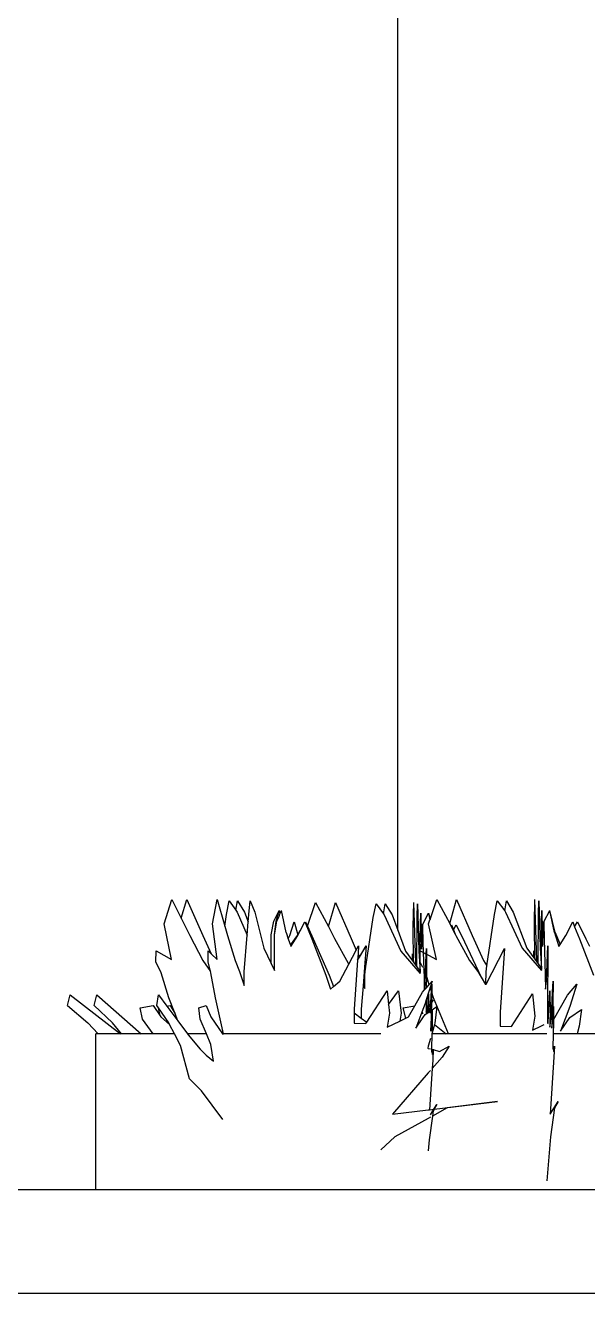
# Model space of a CAD drawing. Header units: metres. Extents: x 24.9 to 56.5, y 18.8 to 36.5.
# Drawn here: x 52.097 to 53.179, y 28.05 to 30.492 of the extents above; entities that cross this region are included whole.
import ezdxf

# ---------------------------------------------------------------- set-up
doc = ezdxf.new("R2010")
doc.units = ezdxf.units.M
doc.layers.add('Edges', color=7, linetype='Continuous')

# ---------------------------------------------------------------- blocks, each defined once
blk = doc.blocks.new('House of 70 sq. m.(753 sq.ft) bk')
at = {"layer": 'Edges'}
for p, q in [((1.6274, -0.9926), (1.6274, 1.4473)), ((1.1773, -0.98), (1.1926, -0.9331)), ((1.1926, -0.9331), (1.2106, -0.9692)), ((1.2106, -0.9692), (1.2211, -0.9331)), ((1.2211, -0.9331), (1.2517, -1.0024)), ((1.2709, -0.98), (1.2798, -0.9331)), ((1.2798, -0.9331), (1.2946, -0.9846)), ((1.2978, -0.9621), (1.3029, -0.9359)), ((1.3029, -0.9359), (1.3155, -0.9539)), ((1.3155, -0.9539), (1.3187, -0.9359)), ((1.3187, -0.9359), (1.332, -0.9574)), ((1.3405, -0.9621), (1.3434, -0.9359)), ((1.3434, -0.9359), (1.3521, -0.9574)), ((1.4534, -0.9849), (1.4692, -0.9389)), ((1.4692, -0.9389), (1.4939, -0.9856)), ((1.4939, -0.9856), (1.5071, -0.9389)), ((1.5071, -0.9389), (1.5373, -1.0081)), ((1.5801, -0.9678), (1.5855, -0.9416)), ((1.5855, -0.9416), (1.5999, -0.961)), ((1.5999, -0.961), (1.6032, -0.9416)), ((1.6032, -0.9416), (1.6162, -0.9631)), ((1.6569, -0.9857), (1.6579, -0.9389)), ((1.6618, -1.0562), (1.6579, -0.9389)), ((1.6648, -0.9678), (1.6652, -0.9416)), ((1.6652, -0.9416), (1.6662, -0.9631)), ((1.6894, -0.9715), (1.7026, -0.9331)), ((1.7026, -0.9331), (1.7273, -0.9798)), ((1.7273, -0.9798), (1.7406, -0.9331)), ((1.7406, -0.9331), (1.7707, -1.0024)), ((1.8135, -0.9621), (1.8189, -0.9359)), ((1.8189, -0.9359), (1.8333, -0.9553)), ((1.8333, -0.9553), (1.8366, -0.9359)), ((1.8366, -0.9359), (1.8497, -0.9574)), ((1.8903, -0.98), (1.8913, -0.9331)), ((1.8952, -1.0505), (1.8913, -0.9331)), ((1.8982, -0.9621), (1.8986, -0.9359)), ((1.8986, -0.9359), (1.8996, -0.9574)), ((1.2106, -0.9692), (1.2273, -1.0024)), ((1.2946, -0.9846), (1.2978, -0.9621)), ((1.3155, -0.9539), (1.3179, -0.9574)), ((1.3179, -0.9574), (1.3372, -1.0019)), ((1.332, -0.9574), (1.3393, -0.9765)), ((1.3372, -1.0019), (1.3393, -0.9765)), ((1.3393, -0.9765), (1.3405, -0.9621)), ((1.3521, -0.9574), (1.3695, -1.0268)), ((1.3835, -1.0013), (1.3886, -0.975)), ((1.3886, -0.975), (1.3987, -0.9542)), ((1.3899, -1.0013), (1.3945, -0.975)), ((1.3899, -1.0013), (1.3929, -0.975)), ((1.3929, -0.975), (1.3987, -0.9542)), ((1.3945, -0.975), (1.3987, -0.9651)), ((1.3987, -0.9542), (1.4004, -0.9612)), ((1.3987, -0.9651), (1.4004, -0.9612)), ((1.4004, -0.9612), (1.4034, -0.9542)), ((1.4123, -0.9967), (1.4034, -0.9542)), ((1.4192, -1.0027), (1.428, -0.9766)), ((1.428, -0.9766), (1.4348, -1.0016)), ((1.4393, -0.9939), (1.4483, -0.9766)), ((1.4483, -0.9766), (1.4487, -0.9778)), ((1.4487, -0.9778), (1.4494, -0.9766)), ((1.4494, -0.9766), (1.4534, -0.9849)), ((1.5654, -1.0669), (1.5801, -0.9678)), ((1.5999, -0.961), (1.6014, -0.9631)), ((1.6014, -0.9631), (1.6331, -1.0325)), ((1.6162, -0.9631), (1.6274, -0.9926)), ((1.6639, -1.0629), (1.6648, -0.9678)), ((1.6662, -0.9631), (1.6681, -1.0325)), ((1.6708, -0.9808), (1.6715, -0.9599)), ((1.6715, -0.9599), (1.6721, -0.9991)), ((1.6758, -0.9808), (1.6865, -0.9599)), ((1.6865, -0.9599), (1.6894, -0.9715)), ((1.6865, -0.9599), (1.6891, -0.9724)), ((1.6865, -0.9799), (1.6891, -0.9724)), ((1.6891, -0.9724), (1.6894, -0.9715)), ((1.7988, -1.0612), (1.8135, -0.9621)), ((1.8333, -0.9553), (1.8348, -0.9574)), ((1.8348, -0.9574), (1.8665, -1.0268)), ((1.8497, -0.9574), (1.8758, -1.0268)), ((1.8974, -1.0571), (1.8982, -0.9621)), ((1.8996, -0.9574), (1.9016, -1.0268)), ((1.9039, -1.0013), (1.9042, -0.975)), ((1.9042, -0.975), (1.9049, -0.9542)), ((1.9049, -0.9542), (1.9055, -0.9934)), ((1.9081, -0.9809), (1.9082, -0.9766)), ((1.9082, -0.9766), (1.9083, -0.9796)), ((1.9083, -0.9796), (1.9093, -0.975)), ((1.9093, -0.975), (1.92, -0.9542)), ((1.9306, -0.9967), (1.92, -0.9542)), ((1.9287, -0.9967), (1.92, -0.9542)), ((1.9508, -1.0027), (1.9641, -0.9766)), ((1.9641, -0.9766), (1.9678, -0.9857)), ((1.9678, -0.9857), (1.9734, -0.9766)), ((1.9734, -0.9766), (1.9895, -1.0088)), ((1.1919, -1.0488), (1.1773, -0.98)), ((1.2793, -1.0488), (1.2709, -0.98)), ((1.2946, -0.9846), (1.2998, -1.0024)), ((1.4123, -0.9967), (1.4165, -1.0091)), ((1.4348, -1.0027), (1.4393, -0.9939)), ((1.4348, -1.0016), (1.4393, -0.9939)), ((1.4487, -0.9778), (1.4617, -1.0088)), ((1.4534, -0.9849), (1.4647, -1.0088)), ((1.4939, -0.9856), (1.5058, -1.0081)), ((1.6274, -0.9926), (1.6424, -1.0325)), ((1.6578, -1.0542), (1.6569, -0.9857)), ((1.6705, -1.007), (1.6708, -0.9808)), ((1.6721, -0.9991), (1.6747, -0.9866)), ((1.6721, -0.9991), (1.6721, -1.0024)), ((1.6738, -1.0084), (1.6747, -0.9866)), ((1.6747, -0.9866), (1.6748, -0.9823)), ((1.6748, -0.9823), (1.6749, -0.9853)), ((1.6749, -0.9853), (1.6758, -0.9808)), ((1.6749, -0.9853), (1.6758, -1.0145)), ((1.6865, -0.98), (1.6865, -0.9799)), ((1.6865, -0.9801), (1.6865, -0.98)), ((1.7019, -1.0488), (1.6865, -0.9801)), ((1.7273, -0.9798), (1.7296, -0.9843)), ((1.7296, -0.9843), (1.7306, -0.9823)), ((1.7296, -0.9843), (1.7379, -0.9999)), ((1.7306, -0.9823), (1.7344, -0.9914)), ((1.7344, -0.9914), (1.74, -0.9823)), ((1.7344, -0.9914), (1.7379, -0.9999)), ((1.7379, -0.9999), (1.7392, -1.0024)), ((1.74, -0.9823), (1.756, -1.0145)), ((1.8912, -1.0485), (1.8903, -0.98)), ((1.9055, -0.9934), (1.9081, -0.9809)), ((1.9055, -0.9934), (1.9056, -0.9967)), ((1.9056, -0.9967), (1.9062, -1.0235)), ((1.9072, -1.0027), (1.9081, -0.9809)), ((1.9083, -0.9796), (1.9092, -1.0088)), ((1.9287, -0.9967), (1.9375, -1.0235)), ((1.9306, -0.9967), (1.9398, -1.0199)), ((1.9678, -0.9857), (1.9773, -1.0088)), ((1.2273, -1.0024), (1.2521, -1.0505)), ((1.2517, -1.0024), (1.2679, -1.0378)), ((1.2998, -1.0024), (1.3141, -1.0505)), ((1.3315, -1.0725), (1.3372, -1.0019)), ((1.3834, -1.0564), (1.3835, -1.0013)), ((1.3898, -1.0701), (1.3899, -1.0013)), ((1.4165, -1.0091), (1.4192, -1.0027)), ((1.4165, -1.0091), (1.4206, -1.0213)), ((1.4206, -1.0213), (1.4342, -1.0027)), ((1.4206, -1.0213), (1.4213, -1.0235)), ((1.4213, -1.0235), (1.4348, -1.0027)), ((1.4342, -1.0027), (1.4348, -1.0016)), ((1.4617, -1.0088), (1.4888, -1.0787)), ((1.4647, -1.0088), (1.4953, -1.0787)), ((1.5058, -1.0081), (1.532, -1.0562)), ((1.5373, -1.0081), (1.5475, -1.0307)), ((1.5475, -1.0307), (1.552, -1.0222)), ((1.552, -1.0222), (1.5509, -1.0382)), ((1.5536, -1.0442), (1.5667, -1.0222)), ((1.5667, -1.0222), (1.5634, -1.0635)), ((1.6704, -1.0322), (1.6705, -1.007)), ((1.6721, -1.0024), (1.6728, -1.0292)), ((1.6728, -1.0292), (1.6738, -1.0084)), ((1.6758, -1.0145), (1.6764, -1.0354)), ((1.7392, -1.0024), (1.7654, -1.0505)), ((1.756, -1.0145), (1.7877, -1.0831)), ((1.7707, -1.0024), (1.7924, -1.0505)), ((1.9038, -1.0662), (1.9039, -1.0013)), ((1.9062, -1.0235), (1.9072, -1.0027)), ((1.9092, -1.0088), (1.9113, -1.0787)), ((1.9133, -1.0903), (1.916, -1.0222)), ((1.916, -1.0222), (1.9153, -1.1446)), ((1.9375, -1.0235), (1.9398, -1.0199)), ((1.9398, -1.0199), (1.9508, -1.0027)), ((1.9773, -1.0088), (2.004, -1.0787)), ((1.9895, -1.0088), (1.9961, -1.0233)), ((1.1618, -1.0532), (1.1619, -1.0321)), ((1.1619, -1.0321), (1.1919, -1.0488)), ((1.262, -1.0532), (1.2621, -1.0321)), ((1.2621, -1.0321), (1.2679, -1.0378)), ((1.2679, -1.0378), (1.2793, -1.0488)), ((1.3695, -1.0268), (1.3834, -1.0564)), ((1.5332, -1.0578), (1.5475, -1.0307)), ((1.5509, -1.0382), (1.55, -1.0501)), ((1.55, -1.0501), (1.5536, -1.0442)), ((1.5509, -1.0382), (1.5536, -1.0442)), ((1.6331, -1.0325), (1.6704, -1.0759)), ((1.6424, -1.0325), (1.6559, -1.0515)), ((1.6559, -1.0379), (1.6578, -1.0542)), ((1.6559, -1.0515), (1.6559, -1.0379)), ((1.6681, -1.0325), (1.6702, -1.0717)), ((1.6702, -1.0532), (1.6703, -1.0321)), ((1.6703, -1.0321), (1.6704, -1.0322)), ((1.6704, -1.0322), (1.6756, -1.0349)), ((1.6764, -1.0354), (1.6821, -1.0384)), ((1.6764, -1.0354), (1.6774, -1.068)), ((1.6807, -1.0749), (1.6821, -1.0384)), ((1.6821, -1.0384), (1.6825, -1.0279)), ((1.6825, -1.0386), (1.6823, -1.0798)), ((1.6825, -1.0279), (1.6825, -1.0386)), ((1.6825, -1.0386), (1.6865, -1.0407)), ((1.6865, -1.0407), (1.7019, -1.0488)), ((1.7973, -1.096), (1.8327, -1.0279)), ((1.8327, -1.0279), (1.8241, -1.1504)), ((1.8665, -1.0268), (1.9038, -1.0702)), ((1.8758, -1.0268), (1.8893, -1.0458)), ((1.8893, -1.0321), (1.8912, -1.0485)), ((1.8893, -1.0458), (1.8893, -1.0321)), ((1.8893, -1.0458), (1.8912, -1.0485)), ((1.8912, -1.0485), (1.8954, -1.0544)), ((1.9016, -1.0268), (1.9037, -1.066)), ((1.1717, -1.0746), (1.1618, -1.0532)), ((1.2521, -1.0505), (1.2669, -1.0718)), ((1.2669, -1.0718), (1.262, -1.0532)), ((1.2677, -1.0746), (1.2669, -1.0718)), ((1.3141, -1.0505), (1.3228, -1.0721)), ((1.3228, -1.0721), (1.3315, -1.099)), ((1.3315, -1.099), (1.3315, -1.0725)), ((1.3834, -1.0564), (1.3898, -1.0701)), ((1.3898, -1.0701), (1.3899, -1.0702)), ((1.516, -1.0903), (1.5332, -1.0578)), ((1.532, -1.0562), (1.5332, -1.0578)), ((1.55, -1.0501), (1.5433, -1.1446)), ((1.5634, -1.0635), (1.5605, -1.0994)), ((1.5634, -1.0635), (1.5654, -1.0669)), ((1.5638, -1.0783), (1.5654, -1.0669)), ((1.6559, -1.0515), (1.6578, -1.0542)), ((1.6578, -1.0542), (1.662, -1.0601)), ((1.6618, -1.0562), (1.662, -1.0601)), ((1.662, -1.0601), (1.6639, -1.0629)), ((1.6639, -1.0629), (1.6697, -1.071)), ((1.6704, -1.0537), (1.6702, -1.0532)), ((1.6702, -1.0717), (1.6704, -1.0719)), ((1.6702, -1.0717), (1.6704, -1.0741)), ((1.6756, -1.0644), (1.6704, -1.0537)), ((1.6704, -1.0719), (1.6704, -1.0537)), ((1.6704, -1.0741), (1.6704, -1.0719)), ((1.6704, -1.0759), (1.6704, -1.0741)), ((1.6806, -1.0746), (1.6774, -1.068)), ((1.6774, -1.068), (1.6778, -1.0845)), ((1.7654, -1.0505), (1.7812, -1.0721)), ((1.7812, -1.0721), (1.7877, -1.0831)), ((1.7924, -1.0505), (1.7988, -1.0612)), ((1.7971, -1.0962), (1.7972, -1.0725)), ((1.7972, -1.0725), (1.7988, -1.0612)), ((1.8952, -1.0505), (1.8954, -1.0544)), ((1.8954, -1.0544), (1.8974, -1.0571)), ((1.8974, -1.0571), (1.9031, -1.0652)), ((1.9037, -1.066), (1.9038, -1.0662)), ((1.9037, -1.066), (1.9038, -1.0683)), ((1.9038, -1.0683), (1.9038, -1.0662)), ((1.9038, -1.0702), (1.9038, -1.0683)), ((1.1864, -1.1226), (1.1717, -1.0746)), ((1.2762, -1.1226), (1.2677, -1.0746)), ((1.4888, -1.0787), (1.4979, -1.1057)), ((1.4953, -1.0787), (1.5037, -1.1008)), ((1.5037, -1.1008), (1.516, -1.0903)), ((1.5636, -1.1047), (1.5638, -1.0783)), ((1.6778, -1.0845), (1.6784, -1.1079)), ((1.6789, -1.1074), (1.6799, -1.096)), ((1.6799, -1.096), (1.6807, -1.0749)), ((1.6807, -1.0749), (1.6806, -1.0746)), ((1.6823, -1.0798), (1.6821, -1.1037)), ((1.6821, -1.1037), (1.6865, -1.0986)), ((1.6865, -1.093), (1.6823, -1.0798)), ((1.6879, -1.0971), (1.6865, -1.093)), ((1.6865, -1.0986), (1.6879, -1.0971)), ((1.6879, -1.0971), (1.6933, -1.0908)), ((1.6933, -1.0908), (1.6896, -1.1025)), ((1.6922, -1.1104), (1.6931, -1.0966)), ((1.6931, -1.0966), (1.6927, -1.1121)), ((1.7877, -1.0831), (1.796, -1.0971)), ((1.796, -1.0971), (1.7971, -1.0962)), ((1.796, -1.0971), (1.7964, -1.0979)), ((1.7971, -1.0962), (1.7973, -1.096)), ((1.9113, -1.0787), (1.9119, -1.1057)), ((1.9119, -1.1057), (1.9133, -1.0903)), ((1.9251, -1.1117), (1.9265, -1.0908)), ((1.9265, -1.0908), (1.9255, -1.1333)), ((1.9539, -1.1174), (1.9717, -1.0966)), ((1.9717, -1.0966), (1.9585, -1.139)), ((0.9914, -1.1377), (0.9966, -1.1168)), ((0.9966, -1.1168), (1.0935, -1.1922)), ((1.0431, -1.1377), (1.0477, -1.1168)), ((1.0477, -1.1168), (1.1334, -1.1922)), ((1.1637, -1.1377), (1.1667, -1.1168)), ((1.1667, -1.1168), (1.1829, -1.1387)), ((1.1987, -1.1536), (1.1864, -1.1226)), ((1.2921, -1.1922), (1.2762, -1.1226)), ((1.4979, -1.1057), (1.5037, -1.1008)), ((1.5605, -1.0994), (1.5568, -1.1446)), ((1.5605, -1.0994), (1.5636, -1.1047)), ((1.5677, -1.1697), (1.6068, -1.1094)), ((1.6068, -1.1094), (1.6096, -1.1353)), ((1.6096, -1.1353), (1.6286, -1.1094)), ((1.6286, -1.1094), (1.6339, -1.1524)), ((1.6599, -1.1383), (1.6752, -1.1117)), ((1.6752, -1.1117), (1.6784, -1.1079)), ((1.6784, -1.1079), (1.6789, -1.1074)), ((1.6789, -1.1074), (1.6821, -1.1037)), ((1.6865, -1.1122), (1.682, -1.1265)), ((1.6852, -1.1436), (1.6865, -1.1167)), ((1.6896, -1.1025), (1.6865, -1.1122)), ((1.6865, -1.1167), (1.6866, -1.1151)), ((1.6866, -1.1151), (1.6868, -1.1412)), ((1.6922, -1.1104), (1.6896, -1.1025)), ((1.691, -1.1348), (1.6917, -1.1174)), ((1.6917, -1.1174), (1.6922, -1.1104)), ((1.6927, -1.1121), (1.6922, -1.1329)), ((1.6961, -1.1226), (1.6927, -1.1121)), ((1.7251, -1.1922), (1.6961, -1.1226)), ((1.8465, -1.1779), (1.8866, -1.1151)), ((1.8866, -1.1151), (1.8912, -1.1581)), ((1.9171, -1.1697), (1.92, -1.111)), ((1.92, -1.1094), (1.9204, -1.1524)), ((1.92, -1.111), (1.92, -1.1094)), ((1.9231, -1.159), (1.9251, -1.1117)), ((1.9271, -1.1648), (1.9539, -1.1174)), ((0.9914, -1.1377), (1.0309, -1.1706)), ((1.0431, -1.1377), (1.0781, -1.1706)), ((1.1311, -1.142), (1.1562, -1.1375)), ((1.1359, -1.1634), (1.1311, -1.142)), ((1.1562, -1.1375), (1.1697, -1.1572)), ((1.1667, -1.142), (1.1637, -1.1377)), ((1.1697, -1.1572), (1.1667, -1.142)), ((1.1864, -1.1706), (1.1667, -1.142)), ((1.1829, -1.1387), (1.1889, -1.1375)), ((1.1829, -1.1387), (1.204, -1.1672)), ((1.1889, -1.1375), (1.1987, -1.1536)), ((1.2443, -1.142), (1.2587, -1.1375)), ((1.2471, -1.1634), (1.2443, -1.142)), ((1.2587, -1.1375), (1.2673, -1.1592)), ((1.5433, -1.1446), (1.5433, -1.1516)), ((1.5568, -1.1446), (1.5569, -1.1617)), ((1.6096, -1.1353), (1.6115, -1.1524)), ((1.6378, -1.142), (1.6599, -1.1383)), ((1.6425, -1.1617), (1.6378, -1.142)), ((1.648, -1.159), (1.6599, -1.1383)), ((1.6799, -1.1333), (1.6735, -1.1502)), ((1.682, -1.1265), (1.6799, -1.1333)), ((1.682, -1.1265), (1.6819, -1.1488)), ((1.6819, -1.1488), (1.6852, -1.1436)), ((1.6849, -1.1515), (1.6852, -1.1436)), ((1.6868, -1.1412), (1.691, -1.1348)), ((1.6868, -1.1412), (1.6869, -1.1501)), ((1.6904, -1.1478), (1.691, -1.1348)), ((1.6918, -1.1468), (1.6907, -1.1868)), ((1.6921, -1.139), (1.6918, -1.1468)), ((1.6918, -1.1468), (1.6937, -1.1456)), ((1.6922, -1.1329), (1.6921, -1.139)), ((1.6921, -1.1605), (1.6937, -1.1456)), ((1.6922, -1.1329), (1.6963, -1.1266)), ((1.6937, -1.1456), (1.6934, -1.1773)), ((1.6938, -1.1455), (1.6937, -1.1456)), ((1.6938, -1.1455), (1.6963, -1.1438)), ((1.6938, -1.1452), (1.6938, -1.1455)), ((1.6963, -1.1438), (1.7028, -1.1395)), ((1.7028, -1.1395), (1.6984, -1.1716)), ((1.9153, -1.1446), (1.9153, -1.1706)), ((1.9255, -1.1333), (1.9246, -1.1661)), ((1.9255, -1.1548), (1.9272, -1.1395)), ((1.9272, -1.1395), (1.9269, -1.1649)), ((1.9585, -1.139), (1.9408, -1.1868)), ((1.9586, -1.1605), (1.981, -1.1452)), ((1.981, -1.1452), (1.9767, -1.1773)), ((1.0505, -1.1922), (1.0309, -1.1706)), ((1.0954, -1.1922), (1.0781, -1.1706)), ((1.1564, -1.1922), (1.1359, -1.1634)), ((1.1697, -1.1572), (1.1711, -1.1592)), ((1.1711, -1.1592), (1.1881, -1.1738)), ((1.1881, -1.1738), (1.1864, -1.1706)), ((1.204, -1.1672), (1.1987, -1.1536)), ((1.204, -1.1672), (1.2226, -1.1922)), ((1.2589, -1.1922), (1.2471, -1.1634)), ((1.2673, -1.1592), (1.2896, -1.1922)), ((1.5433, -1.1516), (1.5433, -1.1714)), ((1.5433, -1.1516), (1.5569, -1.1617)), ((1.5433, -1.1714), (1.566, -1.1722)), ((1.5569, -1.1617), (1.5677, -1.1697)), ((1.566, -1.1722), (1.5677, -1.1697)), ((1.6115, -1.1524), (1.607, -1.1791)), ((1.607, -1.1791), (1.6311, -1.1673)), ((1.6339, -1.1524), (1.6311, -1.1673)), ((1.6311, -1.1673), (1.6425, -1.1617)), ((1.6425, -1.1617), (1.648, -1.159)), ((1.6735, -1.1502), (1.6618, -1.181)), ((1.6618, -1.181), (1.6756, -1.1611)), ((1.6735, -1.1502), (1.6756, -1.1532)), ((1.6756, -1.1611), (1.68, -1.1548)), ((1.68, -1.1548), (1.6819, -1.1535)), ((1.6819, -1.1488), (1.6819, -1.1504)), ((1.6819, -1.1504), (1.6819, -1.1535)), ((1.6819, -1.1535), (1.6849, -1.1515)), ((1.6849, -1.1515), (1.6869, -1.1501)), ((1.6869, -1.1501), (1.6904, -1.1478)), ((1.6902, -1.152), (1.6904, -1.1478)), ((1.6907, -1.1868), (1.6921, -1.1605)), ((1.6984, -1.1716), (1.6978, -1.1737)), ((1.8241, -1.1504), (1.8242, -1.1771)), ((1.8912, -1.1581), (1.8868, -1.1848)), ((1.9153, -1.1706), (1.9171, -1.1697)), ((1.9153, -1.1706), (1.9153, -1.1714)), ((1.9153, -1.1714), (1.917, -1.1722)), ((1.917, -1.1722), (1.9171, -1.1697)), ((1.9201, -1.1791), (1.9218, -1.1674)), ((1.9202, -1.1682), (1.9201, -1.1791)), ((1.9204, -1.1524), (1.9202, -1.1682)), ((1.9202, -1.1682), (1.9218, -1.1674)), ((1.9218, -1.1674), (1.9231, -1.159)), ((1.9241, -1.181), (1.9249, -1.1659)), ((1.9246, -1.1661), (1.9241, -1.181)), ((1.9246, -1.1661), (1.9249, -1.1659)), ((1.9249, -1.1659), (1.9255, -1.1548)), ((1.9269, -1.1716), (1.9264, -1.1922)), ((1.9269, -1.1649), (1.9271, -1.1648)), ((1.9269, -1.1649), (1.9269, -1.1716)), ((1.9408, -1.1868), (1.9586, -1.1605)), ((1.0505, -1.1922), (1.0461, -1.1922)), ((1.0461, -1.4922), (1.0461, -1.1922)), ((1.0935, -1.1922), (1.0505, -1.1922)), ((1.0954, -1.1922), (1.0935, -1.1922)), ((1.1334, -1.1922), (1.0954, -1.1922)), ((1.1564, -1.1922), (1.1334, -1.1922)), ((1.1977, -1.1922), (1.1564, -1.1922)), ((1.1977, -1.1922), (1.1881, -1.1738)), ((1.2092, -1.2142), (1.1977, -1.1922)), ((1.2589, -1.1922), (1.2226, -1.1922)), ((1.2226, -1.1922), (1.2238, -1.1938)), ((1.2238, -1.1938), (1.2468, -1.2217)), ((1.2671, -1.2122), (1.2589, -1.1922)), ((1.2896, -1.1922), (1.2905, -1.1935)), ((1.2921, -1.1922), (1.2896, -1.1922)), ((1.3899, -1.1922), (1.2921, -1.1922)), ((1.5944, -1.1922), (1.3899, -1.1922)), ((1.6931, -1.1922), (1.6925, -1.2216)), ((1.6932, -1.1902), (1.6931, -1.1922)), ((1.7205, -1.1922), (1.6931, -1.1922)), ((1.6978, -1.1737), (1.6932, -1.1902)), ((1.6934, -1.1773), (1.6932, -1.1902)), ((1.6978, -1.1737), (1.7205, -1.1922)), ((1.7251, -1.1922), (1.7205, -1.1922)), ((1.7964, -1.1922), (1.7251, -1.1922)), ((1.9143, -1.1922), (1.7964, -1.1922)), ((1.8242, -1.1771), (1.8465, -1.1779)), ((1.8868, -1.1848), (1.9039, -1.1763)), ((1.9039, -1.1763), (1.9092, -1.1737)), ((1.9264, -1.1922), (1.9259, -1.2196)), ((1.9726, -1.1922), (1.9264, -1.1922)), ((1.9767, -1.1773), (1.9726, -1.1922)), ((2.1419, -1.1922), (1.9726, -1.1922)), ((1.2263, -1.2789), (1.2092, -1.2142)), ((1.2728, -1.2445), (1.2671, -1.2122)), ((1.686, -1.2159), (1.6849, -1.2196)), ((1.6849, -1.2196), (1.686, -1.2199)), ((1.6902, -1.2007), (1.686, -1.2159)), ((1.686, -1.2199), (1.6902, -1.221)), ((1.7079, -1.2258), (1.7262, -1.2157)), ((1.7262, -1.2157), (1.7126, -1.2368)), ((1.9259, -1.2196), (1.9276, -1.2258)), ((1.9276, -1.2258), (1.9289, -1.2157)), ((1.9289, -1.2157), (1.9279, -1.2368)), ((1.2468, -1.2217), (1.2584, -1.233)), ((1.2584, -1.233), (1.2728, -1.2445)), ((1.6925, -1.2216), (1.6924, -1.2253)), ((1.6924, -1.2253), (1.6942, -1.2316)), ((1.6925, -1.2216), (1.6954, -1.2224)), ((1.7126, -1.2368), (1.6934, -1.2588)), ((1.6945, -1.2425), (1.6934, -1.2588)), ((1.6942, -1.2316), (1.6954, -1.2224)), ((1.6955, -1.2224), (1.6945, -1.2425)), ((1.6954, -1.2224), (1.6955, -1.2214)), ((1.6955, -1.2214), (1.6955, -1.2224)), ((1.6955, -1.2224), (1.7079, -1.2258)), ((1.9279, -1.2368), (1.9208, -1.3466)), ((1.686, -1.2673), (1.6169, -1.3466)), ((1.6902, -1.2624), (1.686, -1.2673)), ((1.6934, -1.2588), (1.6883, -1.338)), ((1.2494, -1.3016), (1.2263, -1.2789)), ((1.2905, -1.3566), (1.2494, -1.3016)), ((1.6169, -1.3466), (1.686, -1.3383)), ((1.686, -1.3383), (1.6883, -1.338)), ((1.6883, -1.338), (1.6969, -1.337)), ((1.6902, -1.3477), (1.6969, -1.337)), ((1.7224, -1.3347), (1.6939, -1.3504)), ((1.6952, -1.3404), (1.6939, -1.3504)), ((1.6972, -1.337), (1.6952, -1.3404)), ((1.6969, -1.337), (1.7025, -1.328)), ((1.6972, -1.337), (1.8194, -1.3223)), ((1.7025, -1.328), (1.6972, -1.337)), ((1.8194, -1.3223), (1.7224, -1.3347)), ((1.9208, -1.3466), (1.9359, -1.3223)), ((1.9287, -1.3347), (1.9211, -1.3902)), ((1.9359, -1.3223), (1.9287, -1.3347)), ((1.686, -1.3547), (1.6216, -1.3902)), ((1.6902, -1.3524), (1.686, -1.3547)), ((1.6939, -1.3504), (1.6877, -1.3959)), ((1.6216, -1.3902), (1.5944, -1.4152)), ((1.9211, -1.3902), (1.9143, -1.4752)), ((1.6877, -1.3959), (1.686, -1.4175)), ((1.0461, -1.4922), (0.8274, -1.4922)), ((5.0461, -1.4922), (1.0461, -1.4922)), ((5.1961, -1.6922), (-3.1039, -1.6922))]:
    blk.add_line(p, q, dxfattribs=at)

msp = doc.modelspace()

# ---------------------------------------------------------------- block references
msp.add_blockref('House of 70 sq. m.(753 sq.ft) bk', (51.1864, 29.742))

doc.saveas('drawing.dxf')
